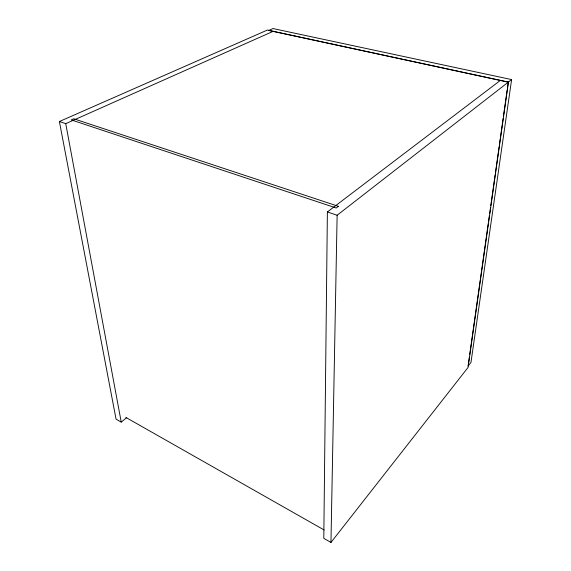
<?xml version="1.0" encoding="UTF-8"?>
<svg xmlns="http://www.w3.org/2000/svg" width="571" height="571" viewBox="0 0 571 571"><rect width="100%" height="100%" fill="white"/><g stroke="black" fill="none" stroke-linecap="round" stroke-linejoin="round"><path stroke-width="0.86" d="M500.439 80.347L327.383 211.955L323.793 538.339L330.959 542.45L468.049 367.467L508.468 82.081L267.414 30.042L59.391 121.516L116.056 419.135L121.23 422.105L126.726 417.587M330.959 542.45L337.133 215.246L511.609 79.576L273.009 28.55L268.705 30.449L508.254 82.181L507.376 88.355M469.448 356.432L468.077 366.132L470.968 362.449L511.609 79.576M469.697 354.67L480.304 279.711M480.554 277.949L481.424 271.775M481.674 270.012L488.291 223.275M488.54 221.512L489.411 215.338M489.661 213.575L490.532 207.401M490.782 205.639L495.15 174.776M495.4 173.013L496.278 166.839M496.527 165.076L499.147 146.554M499.397 144.791L500.267 138.617M500.517 136.854L503.137 118.34M503.386 116.57L507.127 90.118M59.391 121.516L65.736 123.657L273.216 31.298M327.383 211.955L337.133 215.246M125.884 417.444L324.171 530.002M65.736 123.657L121.23 422.105M338.432 206.331L336.24 208.008L71.247 119.896L73.759 118.782L338.432 206.331"/></g></svg>
